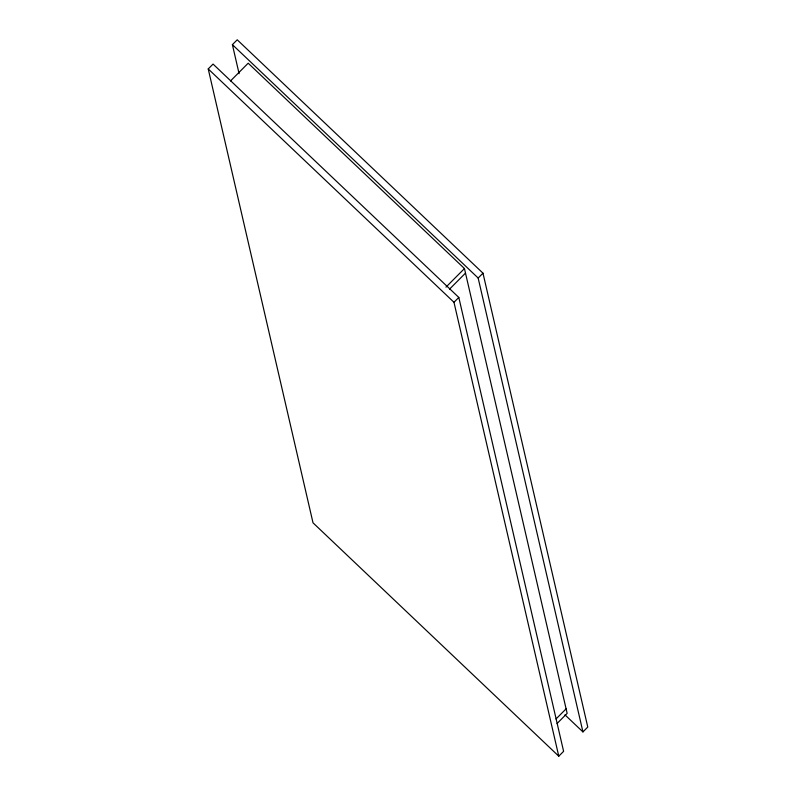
<?xml version="1.0" encoding="UTF-8"?>
<svg xmlns="http://www.w3.org/2000/svg" width="796" height="796" viewBox="0 0 796 796"><rect width="100%" height="100%" fill="white"/><g stroke="black" fill="none" stroke-linecap="round" stroke-linejoin="round"><path stroke-width="1.19" d="M208.224 68.934L213.059 64.078L458.814 297.445L563.608 751.344L558.772 756.2L313.017 522.823L208.224 68.934L453.979 302.301L558.772 756.2M239.099 73.7L232.392 44.656L237.228 39.8L482.983 273.177L587.776 727.066L582.941 731.922L564.941 714.828M230.532 80.933L248.183 63.192L464.456 268.56L567.15 713.385L557.061 723.514M445.959 287.137L464.456 268.56M449.531 289.147L465.501 273.108M453.979 302.301L458.814 297.445M582.941 731.922L478.157 278.033L482.983 273.177M556.016 718.977L566.105 708.848M232.392 44.656L478.157 278.033"/></g></svg>
